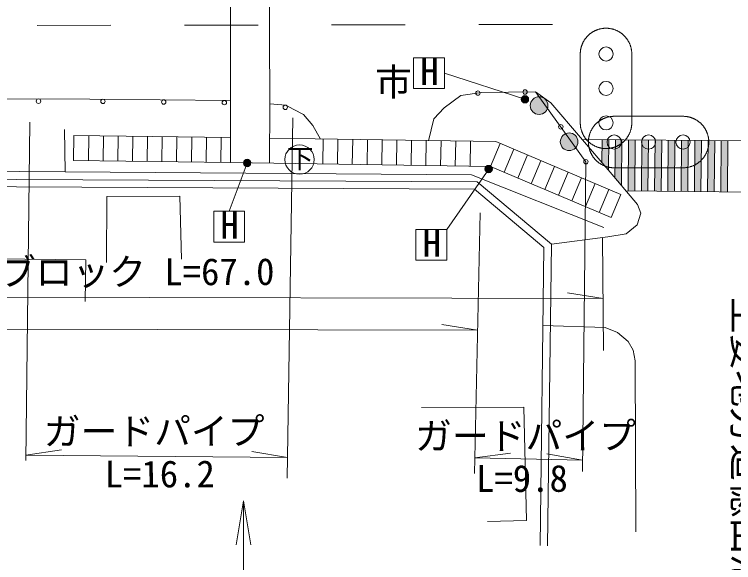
# Model space of a CAD drawing. Units: millimetres at full size, sheet at 1:1000; details may follow other scales. Extents: x 40000 to 680000, y 20000 to 380000.
# Drawn here: x 365050 to 413918, y 239757 to 277024 of the extents above; entities that cross this region are included whole.
import ezdxf
from ezdxf.enums import TextEntityAlignment as Align

# ---------------------------------------------------------------- set-up
doc = ezdxf.new("R2010")
doc.units = ezdxf.units.MM
doc.header["$LTSCALE"] = 1000
for name, color, linetype, lineweight in [('M-BGD', 7, 'Continuous', 13), ('M-BGD-EXST', 7, 'Continuous', 13), ('M-STR-HTXT', 7, 'Continuous', 13), ('M-STR-STR3', 7, 'Continuous', 25), ('M-STR-STRC', 7, 'Continuous', 13), ('M-TTL-BAND', 7, 'Continuous', 25)]:
    doc.layers.add(name, color=color, linetype=linetype, lineweight=lineweight)
doc.layers.add('M-BMK-HTXT', color=7, linetype='Continuous')
doc.styles.add('ＭＳ ゴシック', font='')
doc.styles.get('ＭＳ ゴシック').set_extended_font_data('MS Gothic')

# ---------------------------------------------------------------- blocks, each defined once
blk = doc.blocks.new('open_arrow')
at = {"color": 0, "linetype": 'Continuous', "lineweight": -2}
blk.add_lwpolyline([(7.5, 1.25), (0, 0), (7.5, -1.25)], dxfattribs=at)

msp = doc.modelspace()

# ---------------------------------------------------------------- hatches: boundary and pattern name
at = {"layer": 'M-BGD'}
for points in [[(400158, 270570, 1), (401246, 271076, 1)], [(402199, 268111, 1), (403287, 268616, 1)]]:
    msp.add_hatch(color=256, dxfattribs=at).paths.add_polyline_path(points)
at = {"layer": 'M-BGD-EXST'}
for points in [[(399968, 271359, 1), (399515, 271148, 1)], [(381090, 267026, 1), (380637, 266815, 1)], [(397503, 266616, 1), (397049, 266406, 1)]]:
    msp.add_hatch(color=256, dxfattribs=at).paths.add_polyline_path(points)
at = {"layer": 'M-STR-STRC'}
for points in [[(405432, 268513), (404982, 268518), (404968, 266946), (405413, 266425)], [(406332, 268505), (405882, 268509), (405858, 265899), (406304, 265372)], [(407232, 268497), (406782, 268501), (406751, 265025), (407201, 265021)], [(408132, 268489), (407682, 268493), (407651, 265017), (408100, 265013)], [(409032, 268481), (408582, 268485), (408550, 265009), (409000, 265005)], [(409932, 268472), (409482, 268476), (409450, 265000), (409900, 264996)], [(410832, 268464), (410382, 268468), (410350, 264992), (410800, 264988)], [(411732, 268456), (411282, 268460), (411250, 264984), (411700, 264980)], [(412632, 268448), (412182, 268452), (412150, 264976), (412600, 264972)], [(413532, 268439), (413082, 268444), (413050, 264968), (413500, 264963)]]:
    msp.add_hatch(color=256, dxfattribs=at).paths.add_polyline_path(points)

# ---------------------------------------------------------------- linework, layer by layer
at = {"layer": 'M-BGD'}
for p, q in [((400466, 271755), (403885, 267009)), ((368456, 269195), (368500, 266323))]:
    msp.add_line(p, q, dxfattribs=at)
for points in [[(401535, 261398), (405382, 261904), (406618, 262115), (407363, 262711), (407613, 263511), (407377, 264101), (405527, 266292), (401500, 271002), (400466, 271755), (396784, 271706), (395383, 271511), (394262, 270674), (393557, 269925), (393196, 268436)], [(379730, 271173), (370179, 271268), (359915, 271293), (353474, 271298), (348807, 271235), (346707, 270717), (344936, 269692), (343077, 268025), (341785, 266102), (341570, 264382), (341014, 255894)], [(385840, 268545), (385318, 269472), (384695, 270209), (384033, 270566), (383501, 270853), (382411, 270946)], [(343458, 266509), (368500, 266323), (396118, 266127), (405104, 262537)], [(401274, 240906), (401535, 261398), (396495, 265650), (356270, 265838), (335059, 265804), (304164, 265824), (275677, 265825), (263030, 265657), (240254, 265600), (237298, 262081), (225687, 262178)], [(400774, 240913), (401032, 261168), (396312, 265151), (356269, 265338), (335059, 265304), (304164, 265324), (275681, 265325), (263034, 265157), (240488, 265101), (237529, 261579), (225683, 261678)], [(376406, 260390), (376294, 264667), (371340, 264643), (371312, 260152)], [(355815, 263869), (363696, 263796), (363665, 260404), (369893, 260347), (369866, 257515)], [(400964, 255867), (405200, 255749), (406035, 255389), (406753, 254787), (407099, 254189), (407235, 253483), (407272, 241852)], [(392706, 250299), (399667, 250333), (399844, 242617), (397190, 242556)]]:
    msp.add_lwpolyline(points, dxfattribs=at)
for centre, radius in [((396544, 271672), 150), ((399751, 271746), 150), ((366689, 271126), 150), ((371067, 271109), 150), ((400702, 270823), 600), ((375198, 271068), 150), ((379317, 271027), 150), ((383457, 270706), 150), ((402176, 269382), 150), ((402743, 268363), 600), ((403885, 267009), 150)]:
    msp.add_circle(centre, radius, dxfattribs=at)
at = {"layer": 'M-BGD-EXST'}
for p, q in [((394278, 274081), (392178, 274081)), ((392178, 274081), (392178, 271981)), ((394278, 271981), (394278, 274081)), ((399741, 271253), (394278, 273031)), ((392178, 271981), (394278, 271981)), ((380863, 266921), (379641, 263638)), ((397276, 266511), (394437, 262411)), ((380691, 263638), (378591, 263638)), ((378591, 263638), (378591, 261538)), ((380691, 261538), (380691, 263638)), ((394437, 262411), (392337, 262411)), ((392337, 262411), (392337, 260311)), ((394437, 260311), (394437, 262411)), ((378591, 261538), (380691, 261538)), ((392337, 260311), (394437, 260311))]:
    msp.add_line(p, q, dxfattribs=at)
for centre, radius in [((399741, 271253), 250), ((384425, 267154), 1000), ((380863, 266921), 250), ((397276, 266511), 250)]:
    msp.add_circle(centre, radius, dxfattribs=at)
at = {"layer": 'M-STR-HTXT'}
for p, q in [((383967, 269991), (383576, 245509)), ((366101, 269687), (365817, 246703)), ((403885, 267009), (403644, 245959)), ((396692, 263534), (396309, 245808)), ((405021, 261856), (405076, 254166)), ((405051, 257703), (402627, 258092)), ((405051, 257703), (342840, 257851)), ((240233, 255925), (396519, 255551)), ((396519, 255551), (394096, 255940)), ((365821, 247054), (368249, 247417)), ((383598, 246903), (381177, 247308)), ((365821, 247054), (383598, 246903)), ((396332, 246876), (398764, 247208)), ((403652, 246718), (396332, 246876)), ((403652, 246718), (401236, 247154))]:
    msp.add_line(p, q, dxfattribs=at)
at = {"layer": 'M-STR-STR3', "lineweight": 13}
for p, q in [((379764, 299284), (379725, 266951)), ((369098, 268791), (369075, 267091)), ((369098, 268791), (379727, 268651)), ((370098, 268778), (370075, 267078)), ((371098, 268765), (371075, 267065)), ((372098, 268752), (372075, 267052)), ((373098, 268738), (373075, 267039)), ((374097, 268725), (374075, 267025)), ((375097, 268712), (375075, 267012)), ((376097, 268699), (376075, 266999)), ((377097, 268686), (377075, 266986)), ((378097, 268672), (378075, 266972)), ((379097, 268659), (379075, 266959)), ((386011, 266854), (386037, 268554)), ((387011, 266839), (387037, 268539)), ((388011, 266823), (388037, 268523)), ((389011, 266808), (389037, 268508)), ((390011, 266793), (390037, 268492)), ((391011, 266777), (391037, 268477)), ((392011, 266762), (392037, 268462)), ((393011, 266747), (393037, 268446)), ((394010, 266731), (394037, 268431)), ((395010, 266716), (395036, 268416)), ((396010, 266700), (396036, 268400)), ((397404, 266679), (398065, 268245)), ((398325, 266290), (398987, 267856)), ((399246, 265901), (399908, 267467)), ((400167, 265511), (400829, 267077)), ((401088, 265122), (401750, 266688)), ((402009, 264733), (402671, 266299)), ((402931, 264344), (403592, 265910)), ((403852, 263954), (404513, 265520)), ((404773, 263565), (405435, 265131)), ((406252, 264786), (405591, 263220))]:
    msp.add_line(p, q, dxfattribs=at)
for points in [[(382392, 266910), (382411, 270946), (382274, 299303)], [(382400, 268610), (397761, 268374), (406252, 264786)], [(369075, 267091), (379725, 266951), (397404, 266679), (405591, 263220)]]:
    msp.add_lwpolyline(points, dxfattribs=at)
at = {"layer": 'M-STR-STRC'}
for p, q in [((366605, 276274), (371605, 276283)), ((376605, 276292), (381605, 276302)), ((376605, 276292), (381605, 276302)), ((386605, 276311), (391605, 276320)), ((396605, 276329), (401605, 276339)), ((403500, 274331), (403500, 269651)), ((407000, 269651), (407000, 274331)), ((410482, 270096), (405802, 270096)), ((424539, 268339), (403613, 268530)), ((404968, 266946), (404982, 268518)), ((405413, 266425), (405432, 268513)), ((405858, 265899), (405882, 268509)), ((406304, 265372), (406332, 268505)), ((406751, 265025), (406782, 268501)), ((407201, 265021), (407232, 268497)), ((407651, 265017), (407682, 268493)), ((408100, 265013), (408132, 268489)), ((408550, 265009), (408582, 268485)), ((409000, 265005), (409032, 268481)), ((409450, 265000), (409482, 268476)), ((409900, 264996), (409932, 268472)), ((410350, 264992), (410382, 268468)), ((410800, 264988), (410832, 268464)), ((411250, 264984), (411282, 268460)), ((411700, 264980), (411732, 268456)), ((412150, 264976), (412182, 268452)), ((412600, 264972), (412632, 268448)), ((413050, 264968), (413082, 268444)), ((413500, 264963), (413532, 268439)), ((405802, 266596), (410482, 266596)), ((421250, 264893), (406596, 265026))]:
    msp.add_line(p, q, dxfattribs=at)
for points in [[(407000, 274331), (406999, 274362), (406998, 274393), (406997, 274424), (406995, 274454), (406993, 274485), (406990, 274515), (406986, 274546), (406982, 274576), (406978, 274607), (406973, 274637), (406967, 274667), (406961, 274697), (406954, 274727), (406947, 274757), (406939, 274787), (406931, 274816), (406922, 274846), (406913, 274875), (406903, 274904), (406893, 274933), (406882, 274962), (406871, 274990), (406859, 275019), (406847, 275047), (406834, 275075), (406820, 275103), (406807, 275130), (406792, 275157), (406778, 275184), (406762, 275211), (406747, 275237), (406731, 275263), (406714, 275289), (406697, 275315), (406680, 275340), (406662, 275365), (406643, 275390), (406625, 275414), (406605, 275438), (406586, 275462), (406566, 275485), (406545, 275508), (406524, 275530), (406503, 275552), (406482, 275574), (406460, 275596), (406437, 275617), (406414, 275637), (406391, 275658), (406368, 275677), (406344, 275697), (406320, 275716), (406295, 275734), (406271, 275753), (406246, 275770), (406220, 275788), (406194, 275804), (406168, 275821), (406142, 275837), (406116, 275852), (406089, 275867), (406062, 275882), (406034, 275896), (406007, 275909), (405979, 275922), (405951, 275935), (405923, 275947), (405894, 275958), (405866, 275969), (405837, 275980), (405808, 275990), (405779, 276000), (405749, 276009), (405720, 276017), (405690, 276025), (405660, 276033), (405630, 276039), (405600, 276046), (405570, 276052), (405540, 276057), (405510, 276062), (405479, 276066), (405449, 276070), (405418, 276073), (405388, 276076), (405357, 276078), (405326, 276080), (405296, 276081), (405265, 276081), (405234, 276081), (405203, 276081), (405173, 276080), (405142, 276078), (405111, 276076), (405081, 276073), (405050, 276070), (405020, 276066), (404989, 276062), (404959, 276057), (404929, 276052), (404899, 276046), (404869, 276039), (404839, 276033), (404809, 276025), (404779, 276017), (404750, 276009), (404720, 276000), (404691, 275990), (404662, 275980), (404633, 275969), (404605, 275958), (404576, 275947), (404548, 275935), (404520, 275922), (404492, 275909), (404465, 275896), (404437, 275882), (404410, 275867), (404383, 275852), (404357, 275837), (404331, 275821), (404305, 275804), (404279, 275788), (404253, 275770), (404228, 275753), (404204, 275734), (404179, 275716), (404155, 275697), (404131, 275677), (404108, 275658), (404085, 275637), (404062, 275617), (404040, 275596), (404018, 275574), (403996, 275552), (403975, 275530), (403954, 275508), (403933, 275485), (403913, 275462), (403894, 275438), (403874, 275414), (403856, 275390), (403837, 275365), (403819, 275340), (403802, 275315), (403785, 275289), (403768, 275263), (403752, 275237), (403737, 275211), (403721, 275184), (403707, 275157), (403692, 275130), (403679, 275103), (403665, 275075), (403652, 275047), (403640, 275019), (403628, 274990), (403617, 274962), (403606, 274933), (403596, 274904), (403586, 274875), (403577, 274846), (403568, 274816), (403560, 274787), (403552, 274757), (403545, 274727), (403538, 274697), (403532, 274667), (403526, 274637), (403521, 274607), (403517, 274576), (403513, 274546), (403509, 274515), (403506, 274485), (403504, 274454), (403502, 274424), (403501, 274393), (403500, 274362), (403500, 274331)], [(405802, 270096), (405771, 270096), (405740, 270095), (405710, 270093), (405679, 270092), (405648, 270089), (405618, 270086), (405587, 270083), (405557, 270079), (405527, 270074), (405496, 270069), (405466, 270063), (405436, 270057), (405406, 270051), (405376, 270043), (405346, 270036), (405317, 270027), (405287, 270019), (405258, 270009), (405229, 269999), (405200, 269989), (405171, 269978), (405143, 269967), (405114, 269955), (405086, 269943), (405058, 269930), (405031, 269917), (405003, 269903), (404976, 269889), (404949, 269874), (404922, 269859), (404896, 269843), (404870, 269827), (404844, 269810), (404818, 269793), (404793, 269776), (404768, 269758), (404744, 269740), (404719, 269721), (404695, 269702), (404672, 269682), (404648, 269662), (404626, 269642), (404603, 269621), (404581, 269599), (404559, 269578), (404538, 269556), (404517, 269533), (404496, 269511), (404476, 269488), (404456, 269464), (404436, 269440), (404417, 269416), (404399, 269392), (404381, 269367), (404363, 269342), (404346, 269317), (404329, 269291), (404313, 269265), (404297, 269239), (404281, 269212), (404266, 269185), (404252, 269158), (404238, 269131), (404224, 269103), (404211, 269075), (404199, 269047), (404187, 269019), (404175, 268991), (404164, 268962), (404153, 268933), (404143, 268904), (404134, 268875), (404125, 268846), (404116, 268816), (404108, 268786), (404101, 268757), (404094, 268727), (404087, 268697), (404081, 268667), (404076, 268636), (404071, 268606), (404067, 268576), (404063, 268545), (404060, 268515), (404057, 268484), (404055, 268453), (404054, 268423), (404052, 268392), (404052, 268361), (404052, 268330), (404052, 268300), (404054, 268269), (404055, 268238), (404057, 268208), (404060, 268177), (404063, 268147), (404067, 268116), (404071, 268086), (404076, 268055), (404081, 268025), (404087, 267995), (404094, 267965), (404101, 267935), (404108, 267905), (404116, 267876), (404125, 267846), (404134, 267817), (404143, 267788), (404153, 267759), (404164, 267730), (404175, 267701), (404187, 267673), (404199, 267644), (404211, 267616), (404224, 267589), (404238, 267561), (404252, 267534), (404266, 267507), (404281, 267480), (404297, 267453), (404313, 267427), (404329, 267401), (404346, 267375), (404363, 267350), (404381, 267325), (404399, 267300), (404417, 267275), (404436, 267251), (404456, 267228), (404476, 267204), (404496, 267181), (404517, 267158), (404538, 267136), (404559, 267114), (404581, 267092), (404603, 267071), (404626, 267050), (404648, 267030), (404672, 267010), (404695, 266990), (404719, 266971), (404744, 266952), (404768, 266934), (404793, 266916), (404818, 266898), (404844, 266881), (404870, 266865), (404896, 266849), (404922, 266833), (404949, 266818), (404976, 266803), (405003, 266789), (405031, 266775), (405058, 266762), (405086, 266749), (405114, 266737), (405143, 266725), (405171, 266713), (405200, 266703), (405229, 266692), (405258, 266682), (405287, 266673), (405317, 266664), (405346, 266656), (405376, 266648), (405406, 266641), (405436, 266635), (405466, 266628), (405496, 266623), (405527, 266618), (405557, 266613), (405587, 266609), (405618, 266606), (405648, 266603), (405679, 266600), (405710, 266598), (405740, 266597), (405771, 266596), (405802, 266596)], [(410482, 266596), (410513, 266596), (410543, 266597), (410574, 266598), (410605, 266600), (410635, 266603), (410666, 266606), (410696, 266609), (410727, 266613), (410757, 266618), (410787, 266623), (410818, 266628), (410848, 266635), (410878, 266641), (410908, 266648), (410937, 266656), (410967, 266664), (410996, 266673), (411026, 266682), (411055, 266692), (411084, 266703), (411112, 266713), (411141, 266725), (411169, 266737), (411197, 266749), (411225, 266762), (411253, 266775), (411280, 266789), (411308, 266803), (411335, 266818), (411361, 266833), (411388, 266849), (411414, 266865), (411440, 266881), (411465, 266898), (411491, 266916), (411515, 266934), (411540, 266952), (411564, 266971), (411588, 266990), (411612, 267010), (411635, 267030), (411658, 267050), (411681, 267071), (411703, 267092), (411725, 267114), (411746, 267136), (411767, 267158), (411788, 267181), (411808, 267204), (411828, 267228), (411847, 267251), (411866, 267275), (411885, 267300), (411903, 267325), (411921, 267350), (411938, 267375), (411955, 267401), (411971, 267427), (411987, 267453), (412002, 267480), (412017, 267507), (412032, 267534), (412046, 267561), (412060, 267589), (412073, 267616), (412085, 267644), (412097, 267673), (412109, 267701), (412120, 267730), (412130, 267759), (412140, 267788), (412150, 267817), (412159, 267846), (412168, 267876), (412175, 267905), (412183, 267935), (412190, 267965), (412196, 267995), (412202, 268025), (412208, 268055), (412212, 268086), (412217, 268116), (412220, 268147), (412224, 268177), (412226, 268208), (412229, 268238), (412230, 268269), (412231, 268300), (412232, 268330), (412232, 268361), (412231, 268392), (412230, 268423), (412229, 268453), (412226, 268484), (412224, 268515), (412220, 268545), (412217, 268576), (412212, 268606), (412208, 268636), (412202, 268667), (412196, 268697), (412190, 268727), (412183, 268757), (412175, 268786), (412168, 268816), (412159, 268846), (412150, 268875), (412140, 268904), (412130, 268933), (412120, 268962), (412109, 268991), (412097, 269019), (412085, 269047), (412073, 269075), (412060, 269103), (412046, 269131), (412032, 269158), (412017, 269185), (412002, 269212), (411987, 269239), (411971, 269265), (411955, 269291), (411938, 269317), (411921, 269342), (411903, 269367), (411885, 269392), (411866, 269416), (411847, 269440), (411828, 269464), (411808, 269488), (411788, 269511), (411767, 269533), (411746, 269556), (411725, 269578), (411703, 269599), (411681, 269621), (411658, 269642), (411635, 269662), (411612, 269682), (411588, 269702), (411564, 269721), (411540, 269740), (411515, 269758), (411491, 269776), (411465, 269793), (411440, 269810), (411414, 269827), (411388, 269843), (411361, 269859), (411335, 269874), (411308, 269889), (411280, 269903), (411253, 269917), (411225, 269930), (411197, 269943), (411169, 269955), (411141, 269967), (411112, 269978), (411084, 269989), (411055, 269999), (411026, 270009), (410996, 270019), (410967, 270027), (410937, 270036), (410908, 270043), (410878, 270051), (410848, 270057), (410818, 270063), (410787, 270069), (410757, 270074), (410727, 270079), (410696, 270083), (410666, 270086), (410635, 270089), (410605, 270092), (410574, 270093), (410543, 270095), (410513, 270096), (410482, 270096)], [(403500, 269651), (403500, 269621), (403501, 269590), (403502, 269559), (403504, 269529), (403506, 269498), (403509, 269467), (403513, 269437), (403517, 269407), (403521, 269376), (403526, 269346), (403532, 269316), (403538, 269286), (403545, 269256), (403552, 269226), (403560, 269196), (403568, 269166), (403577, 269137), (403586, 269108), (403596, 269079), (403606, 269050), (403617, 269021), (403628, 268992), (403640, 268964), (403652, 268936), (403665, 268908), (403679, 268880), (403692, 268853), (403707, 268826), (403721, 268799), (403737, 268772), (403752, 268746), (403768, 268719), (403785, 268694), (403802, 268668), (403819, 268643), (403837, 268618), (403856, 268593), (403874, 268569), (403894, 268545), (403913, 268521), (403933, 268498), (403954, 268475), (403975, 268453), (403996, 268430), (404018, 268409), (404040, 268387), (404062, 268366), (404085, 268345), (404108, 268325), (404131, 268305), (404155, 268286), (404179, 268267), (404204, 268248), (404228, 268230), (404253, 268213), (404279, 268195), (404305, 268178), (404331, 268162), (404357, 268146), (404383, 268131), (404410, 268116), (404437, 268101), (404465, 268087), (404492, 268074), (404520, 268061), (404548, 268048), (404576, 268036), (404605, 268025), (404633, 268013), (404662, 268003), (404691, 267993), (404720, 267983), (404750, 267974), (404779, 267966), (404809, 267958), (404839, 267950), (404869, 267943), (404899, 267937), (404929, 267931), (404959, 267926), (404989, 267921), (405020, 267917), (405050, 267913), (405081, 267910), (405111, 267907), (405142, 267905), (405173, 267903), (405203, 267902), (405234, 267901), (405265, 267901), (405296, 267902), (405326, 267903), (405357, 267905), (405388, 267907), (405418, 267910), (405449, 267913), (405479, 267917), (405510, 267921), (405540, 267926), (405570, 267931), (405600, 267937), (405630, 267943), (405660, 267950), (405690, 267958), (405720, 267966), (405749, 267974), (405779, 267983), (405808, 267993), (405837, 268003), (405866, 268013), (405894, 268025), (405923, 268036), (405951, 268048), (405979, 268061), (406007, 268074), (406034, 268087), (406062, 268101), (406089, 268116), (406116, 268131), (406142, 268146), (406168, 268162), (406194, 268178), (406220, 268195), (406246, 268213), (406271, 268230), (406295, 268248), (406320, 268267), (406344, 268286), (406368, 268305), (406391, 268325), (406414, 268345), (406437, 268366), (406460, 268387), (406482, 268409), (406503, 268430), (406524, 268453), (406545, 268475), (406566, 268498), (406586, 268521), (406605, 268545), (406625, 268569), (406643, 268593), (406662, 268618), (406680, 268643), (406697, 268668), (406714, 268694), (406731, 268719), (406747, 268746), (406762, 268772), (406778, 268799), (406792, 268826), (406807, 268853), (406820, 268880), (406834, 268908), (406847, 268936), (406859, 268964), (406871, 268992), (406882, 269021), (406893, 269050), (406903, 269079), (406913, 269108), (406922, 269137), (406931, 269166), (406939, 269196), (406947, 269226), (406954, 269256), (406961, 269286), (406967, 269316), (406973, 269346), (406978, 269376), (406982, 269407), (406986, 269437), (406990, 269467), (406993, 269498), (406995, 269529), (406997, 269559), (406998, 269590), (406999, 269621), (407000, 269651)]]:
    msp.add_lwpolyline(points, dxfattribs=at)
for centre in [(405250, 274331), (405250, 271991), (405250, 269651), (405802, 268346), (408142, 268346), (410482, 268346)]:
    msp.add_circle(centre, 480, dxfattribs=at)
at = {"layer": 'M-TTL-BAND', "lineweight": 13}
msp.add_lwpolyline([(380616, 243957), (380616, 234611), (402803, 234611)], dxfattribs=at)

# ---------------------------------------------------------------- block references
at = {"layer": 'M-TTL-BAND', "lineweight": 13, "xscale": 400, "yscale": 400, "rotation": 270}
msp.add_blockref('open_arrow', (380616, 243957), dxfattribs=at)

# ---------------------------------------------------------------- texts
at = {"layer": 'M-BGD-EXST', "style": 'ＭＳ ゴシック'}
for s, height, p in [('H', 1833, (392631, 271673)), ('下', 1320, (383572, 266166)), ('H', 1833, (379044, 261230)), ('H', 1833, (392790, 260003))]:
    msp.add_text(s, height=height, dxfattribs=at).set_placement(p, align=Align.BOTTOM_LEFT)
at = {"layer": 'M-BMK-HTXT', "style": 'ＭＳ ゴシック'}
msp.add_text('主要地方道徳山港線', height=1833, rotation=270, dxfattribs=at).set_placement((413348, 257827), align=Align.BOTTOM_LEFT)
at = {"layer": 'M-STR-HTXT', "style": 'ＭＳ ゴシック'}
msp.add_text('市', height=1833, dxfattribs=at).set_placement((389563, 270958), align=Align.BOTTOM_LEFT)
for s, p in [('点字ブロック L=67.0', (358995, 258033)), ('ガードパイプ', (367047, 247205)), ('ガードパイプ', (392281, 246898)), ('L=16.2', (371190, 244315)), ('L=9.8', (396424, 244008))]:
    msp.add_text(s, height=1833, rotation=0.107, dxfattribs=at).set_placement(p, align=Align.BOTTOM_LEFT)

doc.saveas('drawing.dxf')
